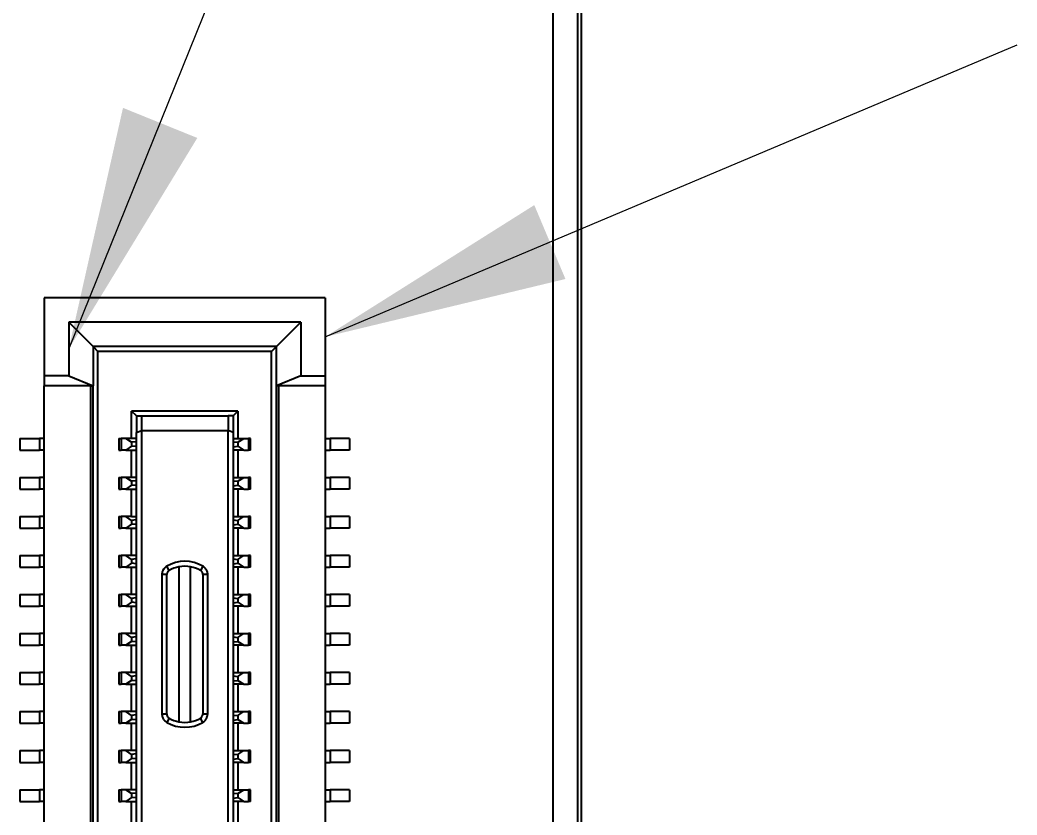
# Model space of a CAD drawing. Header units: millimetres. Extents: x 15 to 292, y 5 to 205.
# Drawn here: x 215.93 to 226.15, y 173.19 to 181.34 of the extents above; entities that cross this region are included whole.
import ezdxf

# ---------------------------------------------------------------- set-up
doc = ezdxf.new("R2010")
doc.units = ezdxf.units.MM
doc.layers.add('Annotations', color=7, linetype='Continuous')
doc.layers.add('Geometries', color=7, linetype='Continuous')
doc.dimstyles.new('ISO-25', dxfattribs={"dimtxt": 2.5, "dimasz": 2.5, "dimexe": 1.25, "dimexo": 0.625, "dimtad": 1, "dimtxsty": 'Standard', "dimcen": 2.5, "dimadec": 0, "dimazin": 0, "dimtfac": 1, "dimtmove": 0, "dimatfit": 3, "dimfxl": 1, "dimarcsym": 0})

msp = doc.modelspace()

# ---------------------------------------------------------------- linework, layer by layer
at = {"layer": 'Geometries', "linetype": 'Continuous', "lineweight": 40}
for p, q in [((221.64, 190.605), (221.64, 157.605)), ((221.683, 152.605), (221.683, 190.605)), ((221.39, 190.355), (221.39, 157.855)), ((219.055, 178.49), (216.175, 178.49)), ((216.175, 178.49), (216.175, 177.69)), ((219.055, 178.49), (219.055, 177.69)), ((216.425, 178.24), (216.425, 177.69)), ((216.425, 178.24), (216.675, 177.99)), ((218.805, 178.24), (216.425, 178.24)), ((218.805, 178.24), (218.555, 177.99)), ((218.805, 178.24), (218.805, 177.69)), ((216.675, 177.99), (216.725, 177.94)), ((216.675, 177.99), (216.675, 177.59)), ((218.555, 177.99), (216.675, 177.99)), ((218.505, 177.94), (218.555, 177.99)), ((218.555, 177.59), (218.555, 177.99)), ((216.725, 166.44), (216.725, 177.94)), ((218.505, 177.94), (216.725, 177.94)), ((218.505, 166.44), (218.505, 177.94)), ((216.425, 177.69), (216.175, 177.69)), ((216.175, 177.69), (216.175, 177.59)), ((216.425, 177.69), (216.675, 177.59)), ((218.805, 177.69), (218.555, 177.59)), ((218.805, 177.69), (219.055, 177.69)), ((219.055, 177.69), (219.055, 177.59)), ((216.65, 177.59), (216.175, 177.59)), ((216.175, 177.05), (216.175, 177.59)), ((216.65, 177.59), (216.65, 166.79)), ((216.65, 177.59), (216.675, 177.59)), ((216.675, 166.79), (216.675, 177.59)), ((218.555, 166.79), (218.555, 177.59)), ((218.58, 177.59), (218.555, 177.59)), ((218.58, 166.79), (218.58, 177.59)), ((219.055, 177.59), (218.58, 177.59)), ((219.055, 177.59), (219.055, 177.05)), ((218.16, 177.33), (217.07, 177.33)), ((217.12, 177.28), (217.07, 177.33)), ((217.07, 177.05), (217.07, 177.33)), ((217.12, 177.28), (217.17, 177.28)), ((217.12, 177.28), (217.12, 177.109)), ((217.17, 177.28), (218.06, 177.28)), ((217.17, 177.28), (217.17, 177.13)), ((218.06, 177.28), (218.06, 177.13)), ((218.11, 177.28), (218.06, 177.28)), ((218.11, 177.28), (218.16, 177.33)), ((218.11, 177.28), (218.11, 177.109)), ((218.16, 177.33), (218.16, 177.05)), ((217.12, 177.109), (217.17, 177.13)), ((217.12, 177.05), (217.12, 177.109)), ((217.17, 177.13), (218.06, 177.13)), ((217.17, 177.13), (217.17, 167.25)), ((218.11, 177.109), (218.06, 177.13)), ((218.06, 167.25), (218.06, 177.13)), ((218.11, 177.109), (218.11, 177.05)), ((215.925, 177.05), (216.125, 177.05)), ((215.925, 177.05), (215.925, 176.93)), ((216.125, 177.05), (216.125, 176.93)), ((216.175, 177.05), (216.125, 177.05)), ((216.175, 176.93), (216.175, 177.05)), ((216.94, 177.05), (216.962, 177.05)), ((216.94, 177.05), (216.94, 176.93)), ((216.962, 177.05), (216.962, 176.93)), ((217.011, 177.05), (216.962, 177.05)), ((217.07, 177.01), (217.011, 177.05)), ((217.07, 177.05), (217.011, 177.05)), ((217.07, 176.97), (217.011, 176.93)), ((217.12, 177.05), (217.07, 177.05)), ((217.118, 177.016), (217.07, 177.01)), ((217.07, 177.01), (217.07, 176.97)), ((217.118, 176.966), (217.07, 176.97)), ((217.12, 176.93), (217.12, 177.05)), ((218.11, 177.05), (218.16, 177.05)), ((218.11, 177.05), (218.11, 176.93)), ((218.113, 177.015), (218.16, 177.01)), ((218.113, 176.964), (218.16, 176.97)), ((218.16, 177.05), (218.219, 177.05)), ((218.16, 177.01), (218.219, 177.05)), ((218.16, 177.01), (218.16, 176.97)), ((218.16, 176.97), (218.219, 176.93)), ((218.219, 177.05), (218.268, 177.05)), ((218.29, 177.05), (218.268, 177.05)), ((218.268, 177.05), (218.268, 176.93)), ((218.29, 176.93), (218.29, 177.05)), ((219.055, 177.05), (219.105, 177.05)), ((219.055, 177.05), (219.055, 176.93)), ((219.305, 177.05), (219.105, 177.05)), ((219.105, 177.05), (219.105, 176.93)), ((219.305, 177.05), (219.305, 176.93)), ((215.925, 176.93), (216.125, 176.93)), ((216.175, 176.93), (216.125, 176.93)), ((216.175, 176.65), (216.175, 176.93)), ((216.94, 176.93), (216.962, 176.93)), ((217.011, 176.93), (216.962, 176.93)), ((217.011, 176.93), (217.07, 176.93)), ((217.07, 176.93), (217.12, 176.93)), ((217.07, 176.65), (217.07, 176.93)), ((217.12, 176.65), (217.12, 176.93)), ((218.16, 176.93), (218.11, 176.93)), ((218.11, 176.93), (218.11, 176.93)), ((218.11, 176.93), (218.11, 176.65)), ((218.16, 176.93), (218.16, 176.65)), ((218.219, 176.93), (218.16, 176.93)), ((218.219, 176.93), (218.268, 176.93)), ((218.29, 176.93), (218.268, 176.93)), ((219.055, 176.93), (219.105, 176.93)), ((219.055, 176.93), (219.055, 176.65)), ((219.305, 176.93), (219.105, 176.93)), ((215.925, 176.65), (216.125, 176.65)), ((215.925, 176.65), (215.925, 176.53)), ((216.125, 176.65), (216.125, 176.53)), ((216.175, 176.65), (216.125, 176.65)), ((216.175, 176.53), (216.175, 176.65)), ((216.94, 176.65), (216.962, 176.65)), ((216.94, 176.65), (216.94, 176.53)), ((217.011, 176.65), (216.962, 176.65)), ((216.962, 176.65), (216.962, 176.53)), ((217.07, 176.65), (217.011, 176.65)), ((217.07, 176.61), (217.011, 176.65)), ((217.07, 176.57), (217.011, 176.53)), ((217.12, 176.65), (217.07, 176.65)), ((217.118, 176.616), (217.07, 176.61)), ((217.07, 176.61), (217.07, 176.57)), ((217.118, 176.566), (217.07, 176.57)), ((217.12, 176.53), (217.12, 176.65)), ((218.11, 176.65), (218.11, 176.53)), ((218.11, 176.65), (218.16, 176.65)), ((218.113, 176.615), (218.16, 176.61)), ((218.113, 176.564), (218.16, 176.57)), ((218.16, 176.65), (218.219, 176.65)), ((218.16, 176.61), (218.219, 176.65)), ((218.16, 176.61), (218.16, 176.57)), ((218.16, 176.57), (218.219, 176.53)), ((218.219, 176.65), (218.268, 176.65)), ((218.29, 176.65), (218.268, 176.65)), ((218.268, 176.65), (218.268, 176.53)), ((218.29, 176.53), (218.29, 176.65)), ((219.055, 176.65), (219.055, 176.53)), ((219.055, 176.65), (219.105, 176.65)), ((219.105, 176.65), (219.105, 176.53)), ((219.305, 176.65), (219.105, 176.65)), ((219.305, 176.65), (219.305, 176.53)), ((215.925, 176.53), (216.125, 176.53)), ((216.175, 176.53), (216.125, 176.53)), ((216.175, 176.25), (216.175, 176.53)), ((216.94, 176.53), (216.962, 176.53)), ((217.011, 176.53), (216.962, 176.53)), ((217.011, 176.53), (217.07, 176.53)), ((217.07, 176.53), (217.12, 176.53)), ((217.07, 176.25), (217.07, 176.53)), ((217.12, 176.25), (217.12, 176.53)), ((218.16, 176.53), (218.11, 176.53)), ((218.11, 176.53), (218.11, 176.53)), ((218.11, 176.53), (218.11, 176.25)), ((218.16, 176.53), (218.16, 176.25)), ((218.219, 176.53), (218.16, 176.53)), ((218.219, 176.53), (218.268, 176.53)), ((218.29, 176.53), (218.268, 176.53)), ((219.055, 176.53), (219.105, 176.53)), ((219.055, 176.53), (219.055, 176.25)), ((219.305, 176.53), (219.105, 176.53)), ((215.925, 176.25), (215.925, 176.13)), ((215.925, 176.25), (216.125, 176.25)), ((216.125, 176.25), (216.125, 176.13)), ((216.175, 176.25), (216.125, 176.25)), ((216.175, 176.13), (216.175, 176.25)), ((216.94, 176.25), (216.962, 176.25)), ((216.94, 176.25), (216.94, 176.13)), ((217.011, 176.25), (216.962, 176.25)), ((216.962, 176.25), (216.962, 176.13)), ((217.019, 176.25), (217.011, 176.25)), ((217.07, 176.21), (217.011, 176.25)), ((217.07, 176.25), (217.019, 176.25)), ((217.019, 176.25), (217.019, 176.25)), ((217.07, 176.25), (217.105, 176.25)), ((217.105, 176.25), (217.118, 176.25)), ((217.12, 176.25), (217.118, 176.25)), ((217.12, 176.13), (217.12, 176.25)), ((218.11, 176.25), (218.11, 176.249)), ((218.11, 176.25), (218.16, 176.25)), ((218.16, 176.25), (218.219, 176.25)), ((218.16, 176.21), (218.219, 176.25)), ((218.219, 176.25), (218.268, 176.25)), ((218.29, 176.25), (218.268, 176.25)), ((218.268, 176.25), (218.268, 176.13)), ((218.29, 176.13), (218.29, 176.25)), ((219.055, 176.25), (219.055, 176.13)), ((219.055, 176.25), (219.105, 176.25)), ((219.305, 176.25), (219.105, 176.25)), ((219.105, 176.25), (219.105, 176.13)), ((219.305, 176.25), (219.305, 176.13)), ((217.07, 176.17), (217.011, 176.13)), ((217.118, 176.216), (217.07, 176.21)), ((217.07, 176.21), (217.07, 176.17)), ((217.118, 176.166), (217.07, 176.17)), ((218.11, 176.249), (218.11, 176.13)), ((218.113, 176.215), (218.16, 176.21)), ((218.113, 176.164), (218.16, 176.17)), ((218.16, 176.21), (218.16, 176.17)), ((218.16, 176.17), (218.219, 176.13)), ((215.925, 176.13), (216.125, 176.13)), ((216.175, 176.13), (216.125, 176.13)), ((216.175, 175.85), (216.175, 176.13)), ((216.94, 176.13), (216.962, 176.13)), ((217.011, 176.13), (216.962, 176.13)), ((217.011, 176.13), (217.07, 176.13)), ((217.07, 175.85), (217.07, 176.13)), ((217.07, 176.13), (217.12, 176.13)), ((217.12, 175.85), (217.12, 176.13)), ((218.16, 176.13), (218.11, 176.13)), ((218.11, 176.13), (218.11, 175.85)), ((218.16, 176.13), (218.16, 175.85)), ((218.219, 176.13), (218.16, 176.13)), ((218.219, 176.13), (218.268, 176.13)), ((218.29, 176.13), (218.268, 176.13)), ((219.055, 176.13), (219.055, 175.85)), ((219.055, 176.13), (219.105, 176.13)), ((219.305, 176.13), (219.105, 176.13)), ((215.925, 175.85), (216.125, 175.85)), ((215.925, 175.85), (215.925, 175.73)), ((216.175, 175.85), (216.125, 175.85)), ((216.125, 175.85), (216.125, 175.73)), ((216.175, 175.73), (216.175, 175.85)), ((216.94, 175.85), (216.962, 175.85)), ((216.94, 175.85), (216.94, 175.73)), ((217.011, 175.85), (216.962, 175.85)), ((216.962, 175.85), (216.962, 175.73)), ((217.07, 175.85), (217.011, 175.85)), ((217.07, 175.81), (217.011, 175.85)), ((217.12, 175.85), (217.07, 175.85)), ((217.12, 175.73), (217.12, 175.85)), ((218.11, 175.85), (218.16, 175.85)), ((218.11, 175.85), (218.11, 175.73)), ((218.16, 175.85), (218.219, 175.85)), ((218.16, 175.81), (218.219, 175.85)), ((218.219, 175.85), (218.268, 175.85)), ((218.29, 175.85), (218.268, 175.85)), ((218.268, 175.85), (218.268, 175.73)), ((218.29, 175.73), (218.29, 175.85)), ((219.055, 175.85), (219.055, 175.73)), ((219.055, 175.85), (219.105, 175.85)), ((219.105, 175.85), (219.105, 175.73)), ((219.305, 175.85), (219.105, 175.85)), ((219.305, 175.85), (219.305, 175.73)), ((217.07, 175.77), (217.011, 175.73)), ((217.118, 175.816), (217.07, 175.81)), ((217.07, 175.81), (217.07, 175.77)), ((217.118, 175.766), (217.07, 175.77)), ((217.455, 175.697), (217.43, 175.741)), ((217.8, 175.741), (217.775, 175.697)), ((218.113, 175.815), (218.16, 175.81)), ((218.113, 175.764), (218.16, 175.77)), ((218.16, 175.81), (218.16, 175.77)), ((218.16, 175.77), (218.219, 175.73)), ((215.925, 175.73), (216.125, 175.73)), ((216.175, 175.73), (216.125, 175.73)), ((216.175, 175.45), (216.175, 175.73)), ((216.94, 175.73), (216.962, 175.73)), ((217.011, 175.73), (216.962, 175.73)), ((217.011, 175.73), (217.07, 175.73)), ((217.07, 175.73), (217.12, 175.73)), ((217.07, 175.45), (217.07, 175.73)), ((217.12, 175.45), (217.12, 175.73)), ((217.43, 175.654), (217.38, 175.654)), ((217.38, 175.654), (217.38, 174.226)), ((217.43, 174.226), (217.43, 175.654)), ((217.555, 175.735), (217.555, 174.146)), ((217.675, 174.146), (217.675, 175.735)), ((217.85, 175.654), (217.8, 175.654)), ((217.8, 175.654), (217.8, 174.226)), ((217.85, 174.226), (217.85, 175.654)), ((218.16, 175.73), (218.11, 175.73)), ((218.11, 175.73), (218.11, 175.73)), ((218.11, 175.73), (218.11, 175.45)), ((218.16, 175.73), (218.16, 175.45)), ((218.219, 175.73), (218.16, 175.73)), ((218.219, 175.73), (218.268, 175.73)), ((218.29, 175.73), (218.268, 175.73)), ((219.055, 175.73), (219.105, 175.73)), ((219.055, 175.73), (219.055, 175.45)), ((219.305, 175.73), (219.105, 175.73)), ((215.925, 175.45), (215.925, 175.33)), ((215.925, 175.45), (216.125, 175.45)), ((216.125, 175.45), (216.125, 175.33)), ((216.175, 175.45), (216.125, 175.45)), ((216.175, 175.33), (216.175, 175.45)), ((216.94, 175.45), (216.962, 175.45)), ((216.94, 175.45), (216.94, 175.33)), ((216.962, 175.45), (216.962, 175.33)), ((217.011, 175.45), (216.962, 175.45)), ((217.07, 175.45), (217.011, 175.45)), ((217.07, 175.41), (217.011, 175.45)), ((217.12, 175.45), (217.07, 175.45)), ((217.12, 175.33), (217.12, 175.45)), ((218.11, 175.45), (218.11, 175.347)), ((218.11, 175.45), (218.16, 175.45)), ((218.16, 175.45), (218.219, 175.45)), ((218.16, 175.41), (218.219, 175.45)), ((218.219, 175.45), (218.268, 175.45)), ((218.29, 175.45), (218.268, 175.45)), ((218.268, 175.45), (218.268, 175.33)), ((218.29, 175.33), (218.29, 175.45)), ((219.055, 175.45), (219.055, 175.33)), ((219.055, 175.45), (219.105, 175.45)), ((219.305, 175.45), (219.105, 175.45)), ((219.105, 175.45), (219.105, 175.33)), ((219.305, 175.45), (219.305, 175.33)), ((215.925, 175.33), (216.125, 175.33)), ((216.175, 175.33), (216.125, 175.33)), ((216.175, 175.05), (216.175, 175.33)), ((216.94, 175.33), (216.962, 175.33)), ((217.011, 175.33), (216.962, 175.33)), ((217.07, 175.37), (217.011, 175.33)), ((217.011, 175.33), (217.07, 175.33)), ((217.118, 175.416), (217.07, 175.41)), ((217.07, 175.41), (217.07, 175.37)), ((217.118, 175.366), (217.07, 175.37)), ((217.07, 175.33), (217.12, 175.33)), ((217.07, 175.05), (217.07, 175.33)), ((217.12, 175.05), (217.12, 175.33)), ((218.11, 175.347), (218.11, 175.33)), ((218.16, 175.33), (218.11, 175.33)), ((218.11, 175.33), (218.11, 175.05)), ((218.113, 175.415), (218.16, 175.41)), ((218.113, 175.364), (218.16, 175.37)), ((218.16, 175.41), (218.16, 175.37)), ((218.16, 175.37), (218.219, 175.33)), ((218.16, 175.33), (218.16, 175.05)), ((218.219, 175.33), (218.16, 175.33)), ((218.219, 175.33), (218.268, 175.33)), ((218.29, 175.33), (218.268, 175.33)), ((219.055, 175.33), (219.105, 175.33)), ((219.055, 175.33), (219.055, 175.05)), ((219.305, 175.33), (219.105, 175.33)), ((215.925, 175.05), (215.925, 174.93)), ((215.925, 175.05), (216.125, 175.05)), ((216.175, 175.05), (216.125, 175.05)), ((216.125, 175.05), (216.125, 174.93)), ((216.175, 174.93), (216.175, 175.05)), ((216.94, 175.05), (216.962, 175.05)), ((216.94, 175.05), (216.94, 174.93)), ((216.962, 175.05), (216.962, 174.93)), ((217.011, 175.05), (216.962, 175.05)), ((217.07, 175.05), (217.011, 175.05)), ((217.07, 175.01), (217.011, 175.05)), ((217.12, 175.05), (217.07, 175.05)), ((217.12, 174.93), (217.12, 175.05)), ((218.11, 175.05), (218.16, 175.05)), ((218.11, 175.05), (218.11, 174.93)), ((218.11, 175.05), (218.11, 175.05)), ((218.16, 175.01), (218.219, 175.05)), ((218.16, 175.05), (218.219, 175.05)), ((218.219, 175.05), (218.268, 175.05)), ((218.268, 175.05), (218.268, 174.93)), ((218.29, 175.05), (218.268, 175.05)), ((218.29, 174.93), (218.29, 175.05)), ((219.055, 175.05), (219.105, 175.05)), ((219.055, 175.05), (219.055, 174.93)), ((219.305, 175.05), (219.105, 175.05)), ((219.105, 175.05), (219.105, 174.93)), ((219.305, 175.05), (219.305, 174.93)), ((215.925, 174.93), (216.125, 174.93)), ((216.175, 174.93), (216.125, 174.93)), ((216.175, 174.65), (216.175, 174.93)), ((216.94, 174.93), (216.962, 174.93)), ((217.011, 174.93), (216.962, 174.93)), ((217.07, 174.97), (217.011, 174.93)), ((217.011, 174.93), (217.07, 174.93)), ((217.118, 175.016), (217.07, 175.01)), ((217.07, 175.01), (217.07, 174.97)), ((217.118, 174.966), (217.07, 174.97)), ((217.07, 174.93), (217.12, 174.93)), ((217.07, 174.65), (217.07, 174.93)), ((217.12, 174.65), (217.12, 174.93)), ((218.11, 174.93), (218.11, 174.65)), ((218.16, 174.93), (218.11, 174.93)), ((218.113, 175.015), (218.16, 175.01)), ((218.113, 174.964), (218.16, 174.97)), ((218.16, 175.01), (218.16, 174.97)), ((218.16, 174.97), (218.219, 174.93)), ((218.16, 174.93), (218.16, 174.65)), ((218.219, 174.93), (218.16, 174.93)), ((218.219, 174.93), (218.268, 174.93)), ((218.29, 174.93), (218.268, 174.93)), ((219.055, 174.93), (219.105, 174.93)), ((219.055, 174.93), (219.055, 174.65)), ((219.305, 174.93), (219.105, 174.93)), ((215.925, 174.65), (216.125, 174.65)), ((215.925, 174.65), (215.925, 174.53)), ((216.175, 174.65), (216.125, 174.65)), ((216.125, 174.65), (216.125, 174.53)), ((216.175, 174.53), (216.175, 174.65)), ((216.94, 174.65), (216.962, 174.65)), ((216.94, 174.65), (216.94, 174.53)), ((216.962, 174.65), (216.962, 174.53)), ((217.011, 174.65), (216.962, 174.65)), ((217.07, 174.61), (217.011, 174.65)), ((217.07, 174.65), (217.011, 174.65)), ((217.12, 174.65), (217.07, 174.65)), ((217.118, 174.616), (217.07, 174.61)), ((217.12, 174.53), (217.12, 174.65)), ((218.11, 174.65), (218.16, 174.65)), ((218.11, 174.65), (218.11, 174.649)), ((218.11, 174.649), (218.11, 174.53)), ((218.113, 174.615), (218.16, 174.61)), ((218.16, 174.65), (218.219, 174.65)), ((218.16, 174.61), (218.219, 174.65)), ((218.219, 174.65), (218.268, 174.65)), ((218.29, 174.65), (218.268, 174.65)), ((218.268, 174.65), (218.268, 174.53)), ((218.29, 174.53), (218.29, 174.65)), ((219.055, 174.65), (219.105, 174.65)), ((219.055, 174.65), (219.055, 174.53)), ((219.305, 174.65), (219.105, 174.65)), ((219.105, 174.65), (219.105, 174.53)), ((219.305, 174.65), (219.305, 174.53)), ((215.925, 174.53), (216.125, 174.53)), ((216.175, 174.53), (216.125, 174.53)), ((216.175, 174.25), (216.175, 174.53)), ((216.94, 174.53), (216.962, 174.53)), ((217.011, 174.53), (216.962, 174.53)), ((217.07, 174.57), (217.011, 174.53)), ((217.011, 174.53), (217.07, 174.53)), ((217.07, 174.61), (217.07, 174.57)), ((217.118, 174.566), (217.07, 174.57)), ((217.07, 174.53), (217.12, 174.53)), ((217.07, 174.25), (217.07, 174.53)), ((217.12, 174.25), (217.12, 174.53)), ((218.11, 174.53), (218.11, 174.25)), ((218.16, 174.53), (218.11, 174.53)), ((218.113, 174.564), (218.16, 174.57)), ((218.16, 174.61), (218.16, 174.57)), ((218.16, 174.57), (218.219, 174.53)), ((218.16, 174.53), (218.16, 174.25)), ((218.219, 174.53), (218.16, 174.53)), ((218.219, 174.53), (218.268, 174.53)), ((218.29, 174.53), (218.268, 174.53)), ((219.055, 174.53), (219.105, 174.53)), ((219.055, 174.53), (219.055, 174.25)), ((219.305, 174.53), (219.105, 174.53)), ((215.925, 174.25), (216.125, 174.25)), ((215.925, 174.25), (215.925, 174.13)), ((216.175, 174.25), (216.125, 174.25)), ((216.125, 174.25), (216.125, 174.13)), ((216.175, 174.13), (216.175, 174.25)), ((216.94, 174.25), (216.962, 174.25)), ((216.94, 174.25), (216.94, 174.13)), ((217.011, 174.25), (216.962, 174.25)), ((216.962, 174.25), (216.962, 174.13)), ((217.07, 174.25), (217.011, 174.25)), ((217.07, 174.21), (217.011, 174.25)), ((217.12, 174.25), (217.07, 174.25)), ((217.118, 174.216), (217.07, 174.21)), ((217.07, 174.21), (217.07, 174.17)), ((217.12, 174.13), (217.12, 174.25)), ((217.38, 174.226), (217.43, 174.226)), ((217.8, 174.226), (217.85, 174.226)), ((218.11, 174.25), (218.11, 174.13)), ((218.11, 174.25), (218.16, 174.25)), ((218.113, 174.215), (218.16, 174.21)), ((218.16, 174.21), (218.219, 174.25)), ((218.16, 174.25), (218.219, 174.25)), ((218.16, 174.21), (218.16, 174.17)), ((218.219, 174.25), (218.268, 174.25)), ((218.29, 174.25), (218.268, 174.25)), ((218.268, 174.25), (218.268, 174.13)), ((218.29, 174.13), (218.29, 174.25)), ((219.055, 174.25), (219.105, 174.25)), ((219.055, 174.25), (219.055, 174.13)), ((219.305, 174.25), (219.105, 174.25)), ((219.105, 174.25), (219.105, 174.13)), ((219.305, 174.25), (219.305, 174.13)), ((215.925, 174.13), (216.125, 174.13)), ((216.175, 174.13), (216.125, 174.13)), ((216.175, 173.85), (216.175, 174.13)), ((216.94, 174.13), (216.962, 174.13)), ((217.011, 174.13), (216.962, 174.13)), ((217.07, 174.17), (217.011, 174.13)), ((217.011, 174.13), (217.07, 174.13)), ((217.118, 174.166), (217.07, 174.17)), ((217.07, 174.13), (217.12, 174.13)), ((217.07, 173.85), (217.07, 174.13)), ((217.12, 173.85), (217.12, 174.13)), ((217.455, 174.183), (217.43, 174.14)), ((217.8, 174.14), (217.775, 174.183)), ((218.16, 174.13), (218.11, 174.13)), ((218.11, 174.13), (218.11, 173.85)), ((218.11, 174.13), (218.11, 174.13)), ((218.113, 174.164), (218.16, 174.17)), ((218.16, 174.17), (218.219, 174.13)), ((218.16, 174.13), (218.16, 173.85)), ((218.219, 174.13), (218.16, 174.13)), ((218.219, 174.13), (218.268, 174.13)), ((218.29, 174.13), (218.268, 174.13)), ((219.055, 174.13), (219.105, 174.13)), ((219.055, 174.13), (219.055, 173.85)), ((219.305, 174.13), (219.105, 174.13)), ((215.925, 173.85), (215.925, 173.73)), ((215.925, 173.85), (216.125, 173.85)), ((216.125, 173.85), (216.125, 173.73)), ((216.175, 173.85), (216.125, 173.85)), ((216.175, 173.73), (216.175, 173.85)), ((216.94, 173.85), (216.94, 173.73)), ((216.94, 173.85), (216.962, 173.85)), ((217.011, 173.85), (216.962, 173.85)), ((216.962, 173.85), (216.962, 173.73)), ((217.07, 173.85), (217.011, 173.85)), ((217.07, 173.81), (217.011, 173.85)), ((217.12, 173.85), (217.07, 173.85)), ((217.118, 173.816), (217.07, 173.81)), ((217.07, 173.81), (217.07, 173.77)), ((217.12, 173.73), (217.12, 173.85)), ((218.11, 173.85), (218.16, 173.85)), ((218.11, 173.85), (218.11, 173.85)), ((218.11, 173.85), (218.11, 173.73)), ((218.113, 173.815), (218.16, 173.81)), ((218.16, 173.81), (218.219, 173.85)), ((218.16, 173.85), (218.219, 173.85)), ((218.16, 173.81), (218.16, 173.77)), ((218.219, 173.85), (218.268, 173.85)), ((218.29, 173.85), (218.268, 173.85)), ((218.268, 173.85), (218.268, 173.73)), ((218.29, 173.73), (218.29, 173.85)), ((219.055, 173.85), (219.105, 173.85)), ((219.055, 173.85), (219.055, 173.73)), ((219.305, 173.85), (219.105, 173.85)), ((219.105, 173.85), (219.105, 173.73)), ((219.305, 173.85), (219.305, 173.73)), ((215.925, 173.73), (216.125, 173.73)), ((216.175, 173.73), (216.125, 173.73)), ((216.175, 173.45), (216.175, 173.73)), ((216.94, 173.73), (216.962, 173.73)), ((217.011, 173.73), (216.962, 173.73)), ((217.07, 173.77), (217.011, 173.73)), ((217.011, 173.73), (217.07, 173.73)), ((217.118, 173.766), (217.07, 173.77)), ((217.07, 173.73), (217.12, 173.73)), ((217.07, 173.45), (217.07, 173.73)), ((217.12, 173.45), (217.12, 173.73)), ((218.16, 173.73), (218.11, 173.73)), ((218.11, 173.73), (218.11, 173.45)), ((218.113, 173.764), (218.16, 173.77)), ((218.16, 173.77), (218.219, 173.73)), ((218.16, 173.73), (218.16, 173.45)), ((218.219, 173.73), (218.16, 173.73)), ((218.219, 173.73), (218.268, 173.73)), ((218.29, 173.73), (218.268, 173.73)), ((219.055, 173.73), (219.105, 173.73)), ((219.055, 173.73), (219.055, 173.45)), ((219.305, 173.73), (219.105, 173.73)), ((215.925, 173.45), (216.125, 173.45)), ((215.925, 173.45), (215.925, 173.33)), ((216.125, 173.45), (216.125, 173.33)), ((216.175, 173.45), (216.125, 173.45)), ((216.175, 173.33), (216.175, 173.45)), ((216.94, 173.45), (216.94, 173.33)), ((216.94, 173.45), (216.962, 173.45)), ((216.962, 173.45), (216.962, 173.33)), ((217.011, 173.45), (216.962, 173.45)), ((217.07, 173.45), (217.011, 173.45)), ((217.07, 173.41), (217.011, 173.45)), ((217.12, 173.45), (217.07, 173.45)), ((217.118, 173.416), (217.07, 173.41)), ((217.07, 173.41), (217.07, 173.37)), ((217.12, 173.33), (217.12, 173.45)), ((218.11, 173.45), (218.16, 173.45)), ((218.11, 173.45), (218.11, 173.33)), ((218.113, 173.415), (218.16, 173.41)), ((218.16, 173.41), (218.219, 173.45)), ((218.16, 173.45), (218.219, 173.45)), ((218.16, 173.41), (218.16, 173.37)), ((218.219, 173.45), (218.268, 173.45)), ((218.29, 173.45), (218.268, 173.45)), ((218.268, 173.45), (218.268, 173.33)), ((218.29, 173.33), (218.29, 173.45)), ((219.055, 173.45), (219.105, 173.45)), ((219.055, 173.45), (219.055, 173.33)), ((219.305, 173.45), (219.105, 173.45)), ((219.105, 173.45), (219.105, 173.33)), ((219.305, 173.45), (219.305, 173.33)), ((215.925, 173.33), (216.125, 173.33)), ((216.175, 173.33), (216.125, 173.33)), ((216.175, 173.05), (216.175, 173.33)), ((216.94, 173.33), (216.962, 173.33)), ((217.011, 173.33), (216.962, 173.33)), ((217.07, 173.37), (217.011, 173.33)), ((217.011, 173.33), (217.07, 173.33)), ((217.118, 173.366), (217.07, 173.37)), ((217.07, 173.05), (217.07, 173.33)), ((217.07, 173.33), (217.12, 173.33)), ((217.12, 173.05), (217.12, 173.33)), ((218.16, 173.33), (218.11, 173.33)), ((218.11, 173.33), (218.11, 173.05)), ((218.11, 173.33), (218.11, 173.33)), ((218.113, 173.364), (218.16, 173.37)), ((218.16, 173.37), (218.219, 173.33)), ((218.16, 173.33), (218.16, 173.05)), ((218.219, 173.33), (218.16, 173.33)), ((218.219, 173.33), (218.268, 173.33)), ((218.29, 173.33), (218.268, 173.33)), ((219.055, 173.33), (219.105, 173.33)), ((219.055, 173.33), (219.055, 173.05)), ((219.305, 173.33), (219.105, 173.33))]:
    msp.add_line(p, q, dxfattribs=at)
at = {"layer": 'Geometries', "linetype": 'Continuous', "lineweight": 40, "flags": 128}
for points in [[(217.43, 175.741), (217.423, 175.736), (217.416, 175.731), (217.409, 175.725), (217.403, 175.718), (217.399, 175.711), (217.394, 175.705), (217.39, 175.697), (217.387, 175.689), (217.384, 175.681), (217.382, 175.672), (217.381, 175.663), (217.38, 175.654)], [(217.85, 175.654), (217.85, 175.663), (217.849, 175.671), (217.847, 175.68), (217.844, 175.689), (217.84, 175.696), (217.837, 175.704), (217.832, 175.711), (217.827, 175.717), (217.821, 175.724), (217.815, 175.73), (217.808, 175.736), (217.8, 175.741)], [(217.455, 175.697), (217.45, 175.694), (217.445, 175.689), (217.441, 175.685), (217.438, 175.68), (217.435, 175.675), (217.433, 175.67), (217.431, 175.664), (217.43, 175.658), (217.43, 175.654)], [(217.8, 175.654), (217.8, 175.658), (217.799, 175.662), (217.799, 175.666), (217.797, 175.67), (217.796, 175.674), (217.794, 175.678), (217.792, 175.681), (217.789, 175.685), (217.786, 175.688), (217.783, 175.692), (217.779, 175.695), (217.775, 175.697)], [(217.38, 174.226), (217.381, 174.218), (217.382, 174.209), (217.384, 174.2), (217.387, 174.192), (217.39, 174.184), (217.394, 174.177), (217.398, 174.17), (217.403, 174.163), (217.409, 174.157), (217.416, 174.151), (217.423, 174.145), (217.43, 174.14)], [(217.43, 174.226), (217.431, 174.22), (217.432, 174.214), (217.434, 174.208), (217.436, 174.203), (217.439, 174.198), (217.443, 174.193), (217.447, 174.189), (217.451, 174.186), (217.455, 174.183)], [(217.775, 174.183), (217.78, 174.187), (217.785, 174.191), (217.789, 174.195), (217.792, 174.2), (217.795, 174.205), (217.797, 174.211), (217.799, 174.216), (217.8, 174.222), (217.8, 174.226)], [(217.8, 174.14), (217.807, 174.144), (217.814, 174.15), (217.821, 174.156), (217.827, 174.162), (217.832, 174.169), (217.836, 174.176), (217.84, 174.183), (217.843, 174.191), (217.846, 174.199), (217.848, 174.208), (217.849, 174.217), (217.85, 174.226)]]:
    msp.add_lwpolyline(points, dxfattribs=at)
at = {"layer": 'Geometries', "linetype": 'Continuous', "lineweight": 40}
for centre, radius, start, end in [((217.615, 175.42), 0.37, 60, 120), ((217.615, 175.42), 0.32, 79.1931, 100.8069), ((217.615, 175.42), 0.32, 100.8069, 120), ((217.615, 175.42), 0.32, 60, 79.1931), ((217.615, 174.46), 0.37, 240, 300), ((217.615, 174.46), 0.32, 240, 259.1931), ((217.615, 174.46), 0.32, 259.1931, 280.8069), ((217.615, 174.46), 0.32, 280.8069, 300)]:
    msp.add_arc(centre, radius, start, end, dxfattribs=at)

# ---------------------------------------------------------------- leaders
at = {"layer": 'Annotations', "linetype": 'Continuous', "lineweight": 15}
for points in [[(216.425, 177.965), (221.834, 191.334)], [(219.055, 178.09), (226.148, 181.082)]]:
    msp.add_leader(points, dimstyle='ISO-25', dxfattribs=at)

doc.saveas('drawing.dxf')
